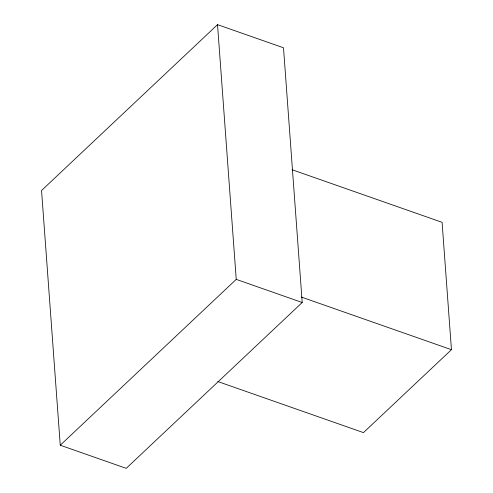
<?xml version="1.0" encoding="UTF-8"?>
<svg xmlns="http://www.w3.org/2000/svg" width="493" height="493" viewBox="0 0 493 493"><rect width="100%" height="100%" fill="white"/><g stroke="black" fill="none" stroke-linecap="round" stroke-linejoin="round"><path stroke-width="0.74" d="M217.53 24.65L41.554 190.495L60.257 445.216L126.226 468.35L302.209 302.505L283.5 47.784L217.53 24.65L236.239 279.371L60.257 445.216M292.029 169.709L442.092 222.331L451.446 349.691L363.458 432.614L217.746 381.514M301.383 297.069L451.446 349.691M236.239 279.371L302.209 302.505"/></g></svg>
